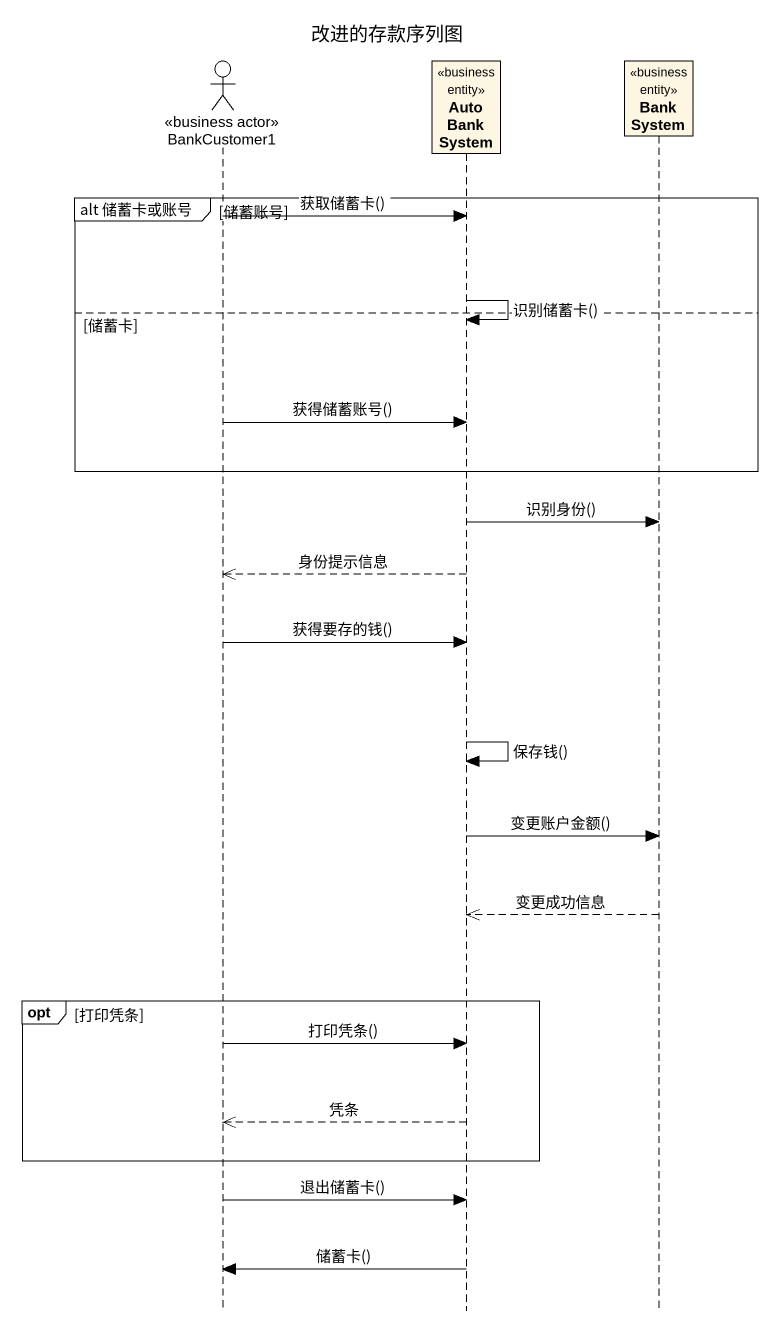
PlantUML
@startuml
title 改进的存款序列图
hide footbox
actor BankCustomer1 <<business actor>>
participant AutoBankSystem <<business entity>>
participant BankSystem <<business entity>>

group alt 储蓄卡或账号 [储蓄账号]
  BankCustomer1 -> AutoBankSystem : 获取储蓄卡()
  AutoBankSystem -> AutoBankSystem : 识别储蓄卡()
else 储蓄卡
  BankCustomer1 -> AutoBankSystem : 获得储蓄账号()
end
AutoBankSystem -> BankSystem : 识别身份()
AutoBankSystem -->> BankCustomer1 : 身份提示信息
BankCustomer1 -> AutoBankSystem : 获得要存的钱()
AutoBankSystem -> AutoBankSystem : 保存钱()
AutoBankSystem -> BankSystem : 变更账户金额()
BankSystem -->> AutoBankSystem : 变更成功信息
opt 打印凭条
  BankCustomer1 -> AutoBankSystem : 打印凭条()
  AutoBankSystem -->> BankCustomer1 : 凭条
end
BankCustomer1 -> AutoBankSystem : 退出储蓄卡()
AutoBankSystem -> BankCustomer1 : 储蓄卡()
@enduml
